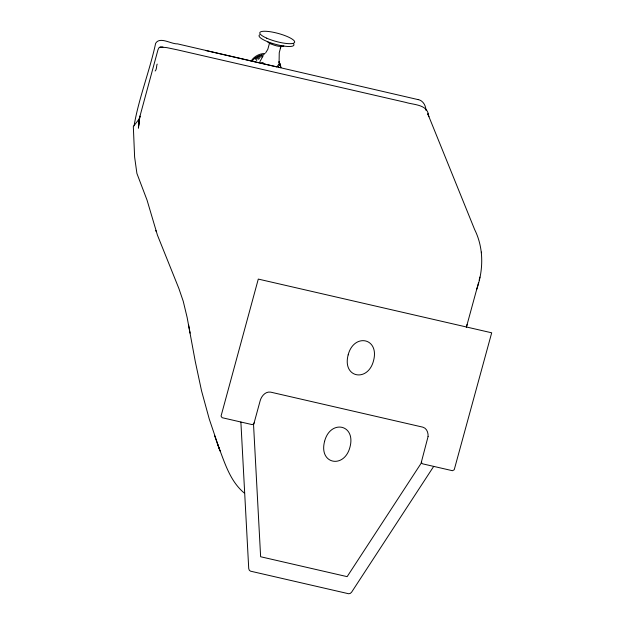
<?xml version="1.0" encoding="UTF-8"?>
<svg xmlns="http://www.w3.org/2000/svg" width="625" height="625" viewBox="0 0 625 625"><rect width="100%" height="100%" fill="white"/><g stroke="black" fill="none" stroke-linecap="round" stroke-linejoin="round"><path stroke-width="0.94" d="M279.055 64.156L279.242 52.727L281.023 46.062M425.945 110.305C425.859 105.359 422.773 100.102 417.508 99.445M138.695 124.945L138.398 128.164L139.953 116.047L139.211 119.844L139.633 117.414M138.656 125.375L138.922 122.586M138.883 122.961L139.234 119.625L139.055 121.195M138.68 125.109L139.094 120.867M139.078 121.281L139.422 118.633M421.578 461.398L421.617 462.961L422.531 463.82L452.469 470.711L454.227 469.75L491.695 332.805L258.289 279.086L221.047 416.086L222.109 417.695L252.047 424.586L253.289 424.227L254.133 422.859M139.336 119.023L139.477 118.227L139.281 119.359M269.711 42.406L267.797 49.375L265.672 52.805M476.664 289.484C483.492 270.023 483.961 248.328 474.641 229.547L427.75 113.75L428.945 116.719M479.164 280.188L479.883 277.094M139.617 117.477L158.016 49.648L159.078 47.609L160.492 47.039L166.766 47.625L177.336 49.836L405.703 102.391C414.102 105 427.43 104.273 428.648 115.656M466.352 327.289L478.461 282.93M466.391 327.141L467.141 324.422M280.297 48.344L281.172 45.617M259.938 61.594L263.18 55.789M433.695 466.391L351.578 592.219L350.203 593.461L348.656 593.75L250.516 571.164L249.297 570.234L248.727 568.547L240.883 422.016M139.297 118.797L133.328 126.555L134.617 157.039L136.914 173.469L147.039 200.094L157.398 235.039L178.859 288.453L183.242 301.266L187.117 317.383L195.273 361.461L201.547 390.852L209.273 419.086L220.023 450.953L214.656 435.828M252.281 60.969A16.141 15.477 -22.1 0 1 254.914 58.266L259.258 55.703L264.172 54.539M278.25 64.742L280.008 64.039L278.922 61.867M278.609 65.758L280.414 65.18L280.008 64.039M159.68 47.25L162.945 47.07M155.141 71C156.961 69.562 156.383 65.008 157.195 64.094M267.336 41.633L269.914 43.555L271.805 43.547M205.953 50.586L276.914 66.914M417.891 99.562L177.484 43.859C171.133 44.234 159.867 36.188 155.625 43.344C149.914 70.281 138.516 99.047 134.094 125.766M269.914 43.555C274.18 45.219 279.148 47.32 283.719 46.031A8.586 1.969 15.3 0 0 283.828 45.898M244.156 492.922C229.32 480.586 224.203 460.781 217.336 443.586M254.914 58.266L256.812 60.477M255.922 57.508L257.062 59.07M256.984 56.82L258.5 59.305M258.102 56.219L259.398 58.812M259.258 55.703L259.984 57.5M155.828 230.445L156.195 231.594M260.453 55.273L261.023 57.125M261.672 54.937L262.094 56.828M481.375 252.086L481.492 252.734M188.547 324.719L190.094 333.141M293.617 43.891A18.055 4.141 15.3 0 1 275.664 44.359A18.055 4.141 15.3 0 1 259.703 34.781M279.102 61.914A16.141 15.477 -22.1 0 1 280.648 67.758M251.148 60.969A16.141 15.477 -22.1 0 1 265.016 53.477M280.414 65.18A16.141 15.477 -22.1 0 1 280.945 67.555M261.086 63.195A14.203 13.617 -22.1 0 1 263.156 62.367M277.414 65.648A14.203 13.617 -22.1 0 1 278.812 67.273M324.602 441.281C318.461 464.359 344.328 469.102 349.969 447.117C356.117 424.039 330.25 419.305 324.602 441.281M348.164 354.875C342.023 377.953 367.891 382.688 373.539 360.711C379.68 337.633 353.812 332.898 348.164 354.875M428.078 436.531L421.008 463.469L347.141 576.648L260.625 556.742L253.562 424.93L260.164 400.742C261.406 396.188 265.398 391.281 270.602 392.125L422.82 427.156C426.82 428.234 428.367 432.773 428.078 436.531M266.703 38.164A18.055 4.141 15.3 0 0 294.562 42.453A18.055 4.141 15.3 0 0 270.461 31.766A18.055 4.141 15.3 0 0 266.703 38.164"/></g></svg>
